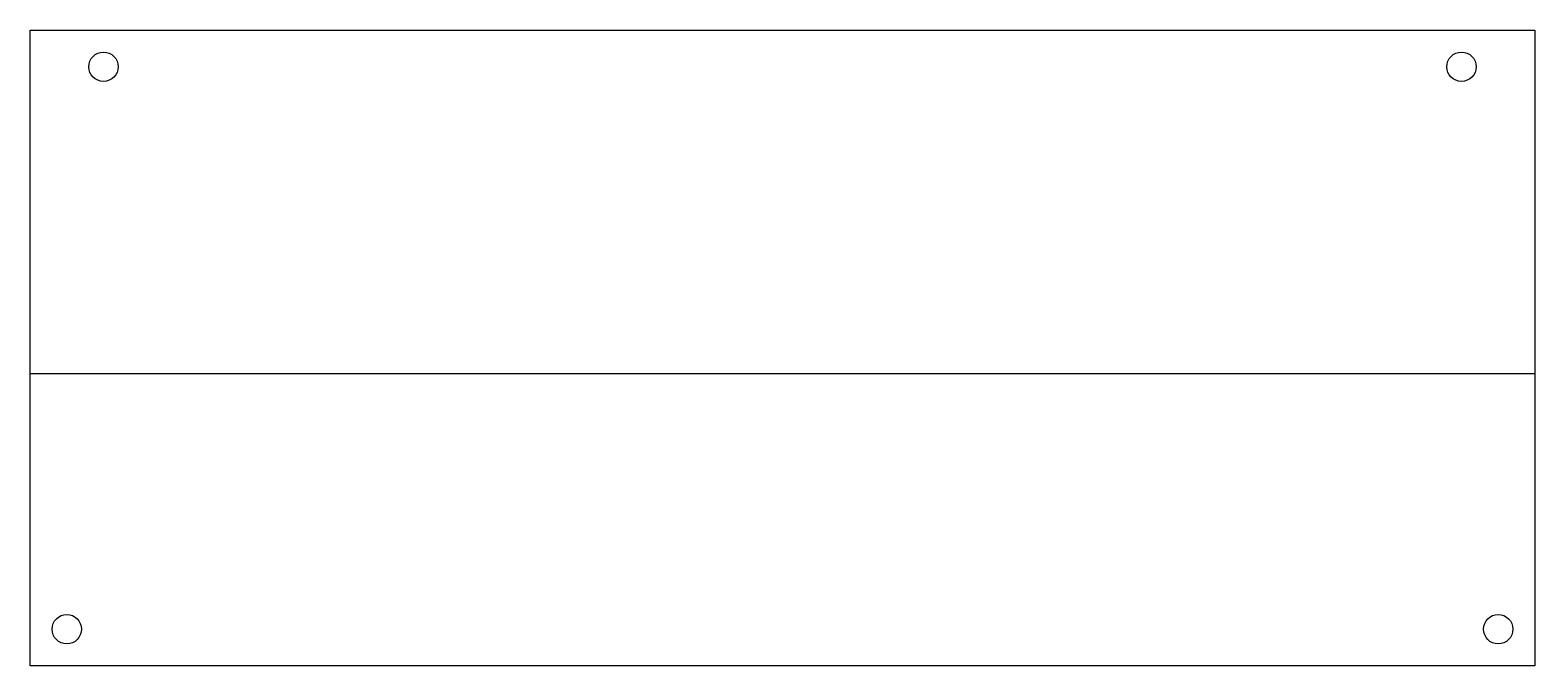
# Model space of a CAD drawing. Header units: millimetres. Extents: x 0 to 205, y 0 to 87.
import ezdxf

# ---------------------------------------------------------------- set-up
doc = ezdxf.new("R2010")
doc.units = ezdxf.units.MM
doc.header["$MEASUREMENT"] = 0
for name, color, linetype in [('Unfold_Sketch008', 7, 'CONTINUOUS'), ('Unfold_Sketch_Bends008', 7, 'CONTINUOUS'), ('Unfold_Sketch_Holes007', 7, 'CONTINUOUS')]:
    doc.layers.add(name, color=color, linetype=linetype)

msp = doc.modelspace()

# ---------------------------------------------------------------- linework, layer by layer
at = {"layer": 'Unfold_Sketch008'}
for p, q in [((0, 71.6), (0, 86.6)), ((0, 86.6), (205, 86.6)), ((205, 86.6), (205, 71.6)), ((0, 8), (0, 71.6)), ((205, 71.6), (205, 8)), ((0, 0), (0, 8)), ((205, 8), (205, 0)), ((205, 0), (0, 0))]:
    msp.add_line(p, q, dxfattribs=at)
at = {"layer": 'Unfold_Sketch_Bends008'}
msp.add_line((205, 39.8), (0, 39.8), dxfattribs=at)
at = {"layer": 'Unfold_Sketch_Holes007'}
for centre in [(10, 81.6), (195, 81.6), (5, 5), (200, 5)]:
    msp.add_circle(centre, 2, dxfattribs=at)

doc.saveas('drawing.dxf')
